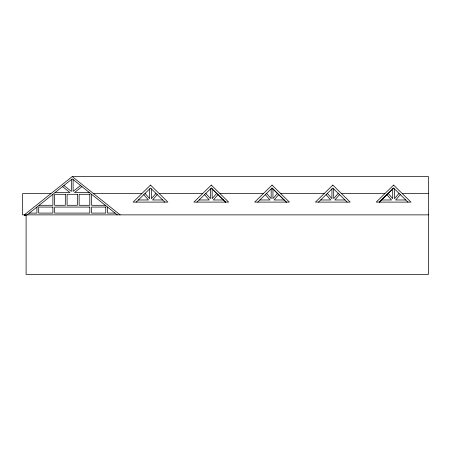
<?xml version="1.0" encoding="UTF-8"?>
<svg xmlns="http://www.w3.org/2000/svg" width="451" height="451" viewBox="0 0 451 451"><rect width="100%" height="100%" fill="white"/><g stroke="black" fill="none" stroke-linecap="round" stroke-linejoin="round"><path stroke-width="0.68" d="M216.694 193.394L212.162 198.632L212.162 188.924M217.963 194.64L213.334 199.985L223.38 199.985M277.461 193.394L272.934 198.626L272.934 188.93M278.729 194.64L274.107 199.979L284.141 199.979M155.961 193.4L151.401 198.632L151.401 188.93M157.224 194.64L152.579 199.979L162.67 199.979M338.261 193.4L333.701 198.632L333.701 188.93M339.53 194.64L334.873 199.979L344.981 199.979M399.034 193.4L394.473 198.632L394.473 188.924M400.302 194.64L395.645 199.985L405.748 199.985M393.588 188.056L379.342 202.104L393.588 188.056L407.913 202.104M136.191 202.104L150.516 188.061L164.84 202.104M196.94 202.104L211.277 188.05L225.528 202.104L211.277 188.05M257.718 202.104L272.049 188.056L286.295 202.104L272.049 188.056M318.485 202.104L332.81 188.056L347.146 202.104M26.096 214.868L26.096 274.422L428.45 274.422L428.45 176.578L72.228 176.578L24.32 214.868L24.675 215.572L26.096 215.572M27.161 214.868L72.228 178.85L117.305 214.868M80.52 185.479L73.113 191.399L73.113 179.554M81.941 186.613L74.533 192.532L89.354 192.532M55.107 192.532L69.922 192.532L62.514 186.613M50.935 193.597L22.55 193.597L22.55 214.868L428.45 214.868M93.526 193.597L141.834 193.597M159.197 193.597L202.595 193.597M219.958 193.597L263.367 193.597M280.731 193.597L324.134 193.597M341.497 193.597L384.906 193.597M402.264 193.597L428.45 193.597M138.361 199.979L148.452 199.979L143.801 194.64M199.1 199.985L209.213 199.985L204.551 194.64M259.883 199.979L269.986 199.979L265.329 194.64M320.65 199.979L330.752 199.979L326.096 194.64M381.49 199.985L391.524 199.985L386.907 194.646M39.136 205.295L52.885 205.295L52.885 194.302M105.325 205.295L91.57 205.295L91.57 194.302M29.377 213.092L36.92 213.092L36.92 207.065M115.084 213.092L107.541 213.092L107.541 207.065M72.228 176.578L120.146 214.868M63.935 185.479L71.343 191.399L71.343 179.554M266.597 193.4L271.158 198.632L271.158 188.93M205.819 193.4L210.391 198.637L210.391 188.918M327.364 193.4L331.925 198.632L331.925 188.93M145.07 193.4L149.631 198.632L149.631 188.93M388.17 193.394L392.697 198.626L392.697 188.93M24.675 214.868L24.675 215.572M150.516 185.085L133.158 202.104L167.873 202.104L150.516 185.085M211.277 185.085L193.919 202.104L228.64 202.104L211.277 185.085M272.049 185.085L254.685 202.104L289.412 202.104L272.049 185.085M332.81 185.085L315.458 202.104L350.179 202.104L332.81 185.085M393.588 185.085L376.224 202.104L410.94 202.104L393.588 185.085M65.316 194.302L54.661 194.302L54.661 205.295L65.316 205.295L65.316 194.302M77.369 194.302L67.092 194.302L67.092 205.295L77.369 205.295L77.369 194.302M89.8 194.302L79.139 194.302L79.139 205.295L89.8 205.295L89.8 194.302M52.885 207.065L38.69 207.065L38.69 213.092L52.885 213.092L52.885 207.065M89.8 207.065L54.661 207.065L54.661 213.092L89.8 213.092L89.8 207.065M105.771 207.065L91.57 207.065L91.57 213.092L105.771 213.092L105.771 207.065"/></g></svg>
